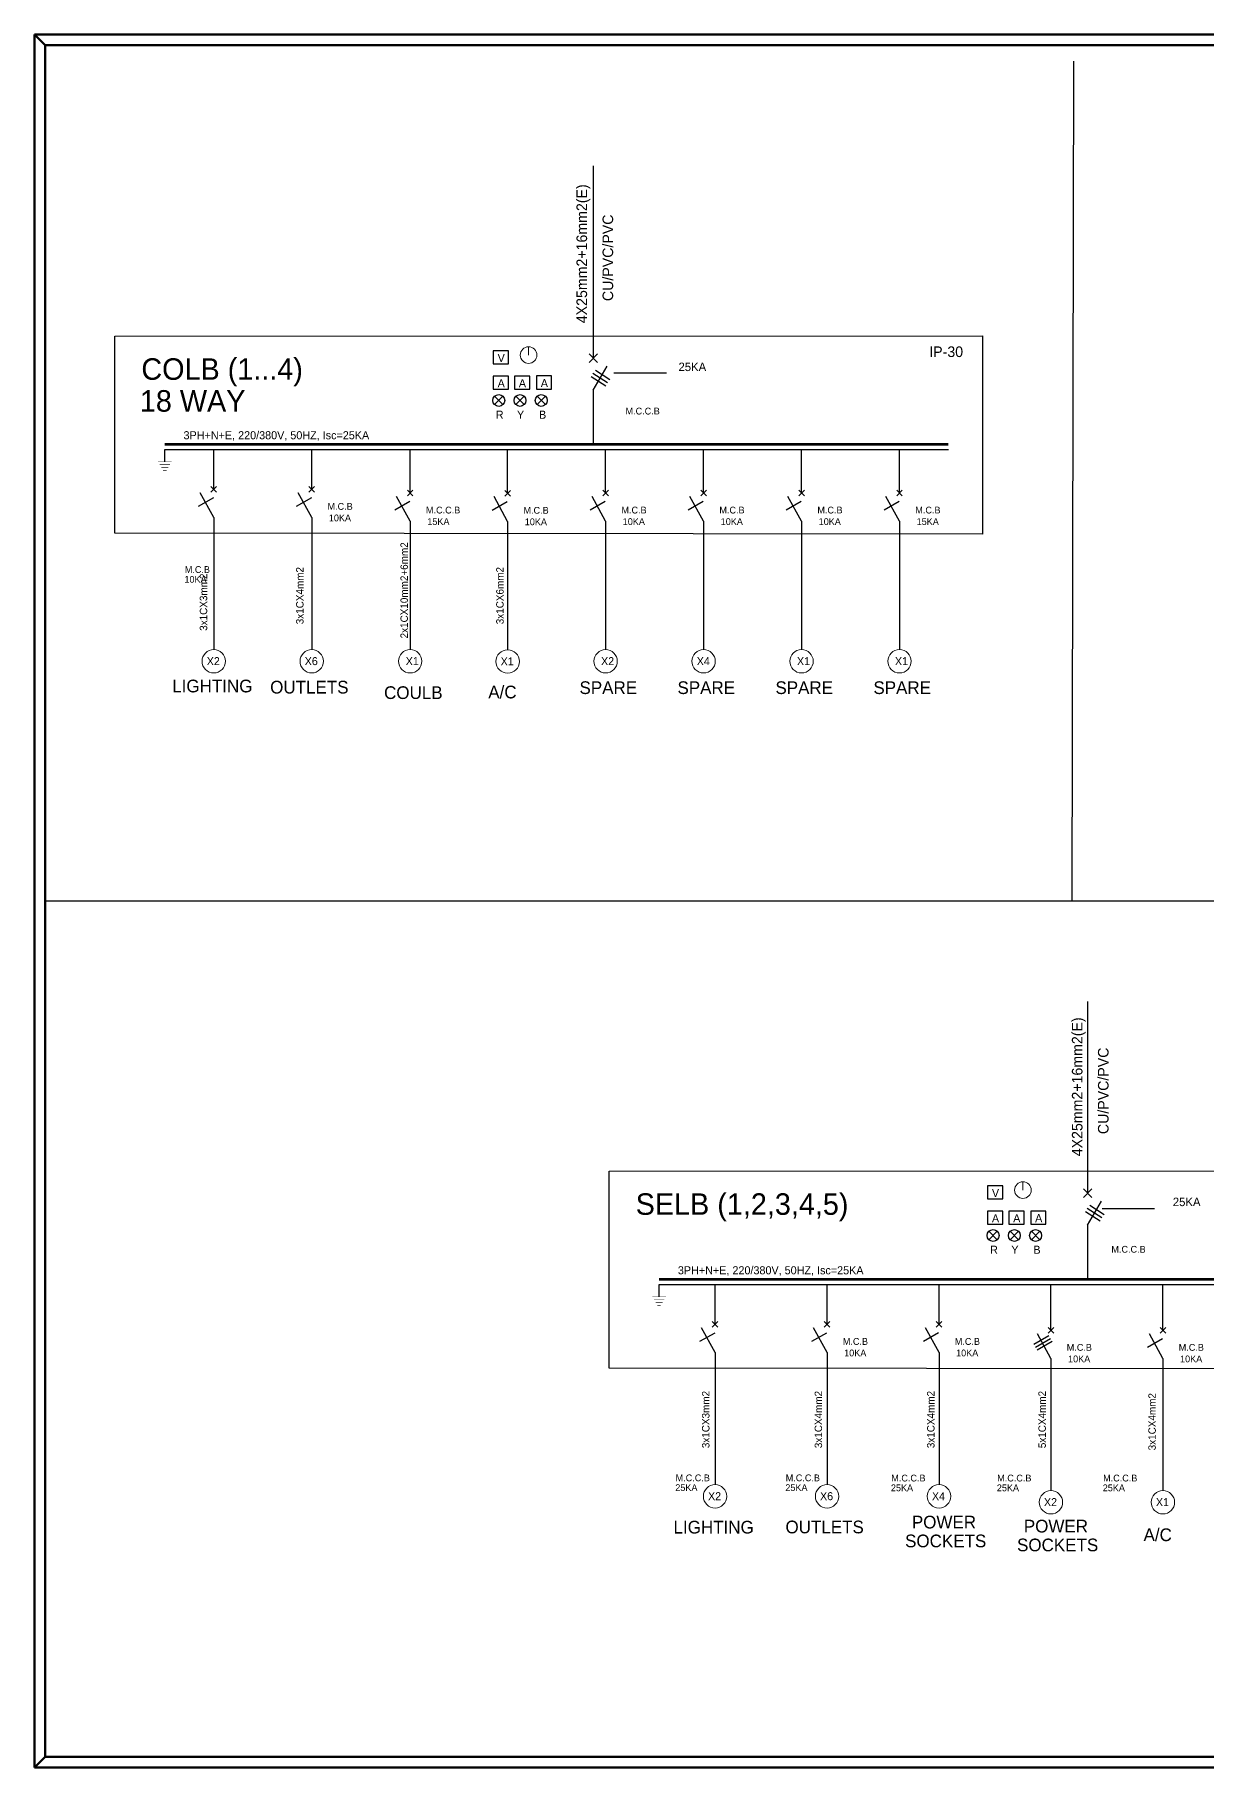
# Model space of a CAD drawing. Header units: millimetres. Extents: x -294 to -67, y -339 to 1001.
# Drawn here: x -167.7 to -122.6, y 217.7 to 284.4 of the extents above; entities that cross this region are included whole.
import ezdxf

# ---------------------------------------------------------------- set-up
doc = ezdxf.new("R2010")
doc.units = ezdxf.units.MM
doc.header["$LTSCALE"] = 500
doc.header["$MEASUREMENT"] = 0
for name, pattern in [('CENTER', [2, 1.25, -0.25, 0.25, -0.25]), ('CONTINUA', [0]), ('DASHED', [19.05, 12.7, -6.35])]:
    doc.linetypes.add(name, pattern=pattern)
for name, color, linetype in [('DETAIL', 4, 'Continuous'), ('E-BUSBAR', 2, 'Continuous'), ('E-L', 11, 'Continuous'), ('E-PANEL', 1, 'CENTER'), ('E-SLD', 4, 'Continuous'), ('E-T25', 3, 'Continuous'), ('E-TEXT', 3, 'Continuous'), ('E-WIRE', 4, 'CONTINUA'), ('WIRRING', 3, 'Continuous')]:
    doc.layers.add(name, color=color, linetype=linetype)
for name, color, linetype, lineweight in [('E-LTABLE', 3, 'Continuous', 0), ('PANEL SLD', 1, 'Continuous', 0), ('UG-BORDER', 20, 'Continuous', 80)]:
    doc.layers.add(name, color=color, linetype=linetype, lineweight=lineweight)
doc.styles.add('STENCIL', font='stencil.shx')

msp = doc.modelspace()

# ---------------------------------------------------------------- linework, layer by layer
at = {"color": 4, "ltscale": 0.5, "elevation": -0.004}
for points in [[(-149.417, 272.215), (-150.005, 272.215), (-150.005, 271.713), (-149.417, 271.713)], [(-149.417, 271.236), (-150.005, 271.236), (-150.005, 270.735), (-149.417, 270.735)], [(-148.6, 271.241), (-149.189, 271.241), (-149.189, 270.74), (-148.6, 270.74)], [(-147.755, 271.246), (-148.344, 271.246), (-148.344, 270.744), (-147.755, 270.744)], [(-130.394, 240.07), (-130.982, 240.07), (-130.982, 239.569), (-130.394, 239.569)], [(-130.394, 239.091), (-130.982, 239.091), (-130.982, 238.59), (-130.394, 238.59)], [(-129.577, 239.096), (-130.166, 239.096), (-130.166, 238.595), (-129.577, 238.595)], [(-128.732, 239.101), (-129.321, 239.101), (-129.321, 238.6), (-128.732, 238.6)]]:
    msp.add_lwpolyline(points, close=True, dxfattribs=at)
at = {"layer": 'DETAIL'}
for p, q in [((-160.759, 265.794, 0), (-160.759, 260.712, 0)), ((-156.989, 265.794, 0.024), (-156.989, 260.712, 0.024)), ((-153.2, 265.652, 0), (-153.2, 260.712, 0)), ((-149.449, 265.644, 0), (-149.449, 260.712, 0)), ((-145.679, 265.652, 0), (-145.679, 260.712, 0)), ((-141.909, 265.652, 0), (-141.909, 260.712, 0)), ((-138.139, 265.652, 0), (-138.139, 260.712, 0)), ((-134.369, 265.652, 0), (-134.369, 260.712, 0)), ((-141.467, 233.649, 0), (-141.467, 228.567, 0)), ((-137.158, 233.649, 0.024), (-137.158, 228.567, 0.024)), ((-132.849, 233.65, 0), (-132.849, 228.568, 0)), ((-128.541, 233.421, 0), (-128.541, 228.339, 0)), ((-124.232, 233.421, -0.024), (-124.232, 228.339, -0.024))]:
    msp.add_line(p, q, dxfattribs=at)
at = {"layer": 'E-BUSBAR'}
for p, q in [((-162.644, 267.942, 0), (-162.644, 268.419, 0)), ((-143.621, 235.797, 0), (-143.621, 236.274, 0))]:
    msp.add_line(p, q, dxfattribs=at)
at = {"layer": 'E-BUSBAR', "linetype": 'DASHED'}
for p, q in [((-162.644, 268.419, 0), (-132.484, 268.419, 0)), ((-143.621, 236.274, 0), (-113.461, 236.274, 0))]:
    msp.add_line(p, q, dxfattribs=at)
at = {"layer": 'E-BUSBAR', "const_width": 0.0229, "elevation": 0}
for points in [[(-162.379, 267.942), (-162.908, 267.942)], [(-143.356, 235.797), (-143.885, 235.797)]]:
    msp.add_lwpolyline(points, dxfattribs=at)
at = {"layer": 'E-BUSBAR', "linetype": 'DASHED', "const_width": 0.0229, "elevation": 0}
for points in [[(-162.445, 267.827), (-162.842, 267.827)], [(-162.511, 267.712), (-162.776, 267.712)], [(-162.577, 267.598), (-162.71, 267.598)], [(-143.422, 235.682), (-143.819, 235.682)], [(-143.488, 235.568), (-143.753, 235.568)], [(-143.555, 235.453), (-143.687, 235.453)]]:
    msp.add_lwpolyline(points, dxfattribs=at)
at = {"layer": 'E-L', "color": 1}
for p, q in [((-149.951, 270.142, -0.004), (-149.628, 270.464, -0.004)), ((-149.628, 270.142, -0.004), (-149.951, 270.464, -0.004)), ((-130.928, 237.997, -0.004), (-130.606, 238.319, -0.004)), ((-130.606, 237.997, -0.004), (-130.928, 238.319, -0.004))]:
    msp.add_line(p, q, dxfattribs=at)
at = {"layer": 'E-L', "color": 2}
for p, q in [((-149.134, 270.142, -0.004), (-148.812, 270.464, -0.004)), ((-148.812, 270.142, -0.004), (-149.134, 270.464, -0.004)), ((-130.111, 237.997, -0.004), (-129.789, 238.319, -0.004)), ((-129.789, 237.997, -0.004), (-130.111, 238.319, -0.004))]:
    msp.add_line(p, q, dxfattribs=at)
at = {"layer": 'E-L', "color": 5}
for p, q in [((-148.318, 270.142, -0.004), (-147.995, 270.464, -0.004)), ((-147.995, 270.142, -0.004), (-148.318, 270.464, -0.004)), ((-129.295, 237.997, -0.004), (-128.973, 238.319, -0.004)), ((-128.973, 237.997, -0.004), (-129.295, 238.319, -0.004))]:
    msp.add_line(p, q, dxfattribs=at)
at = {"layer": 'E-L', "color": 1}
for centre in [(-149.79, 270.303, -0.004), (-130.767, 238.158, -0.004)]:
    msp.add_circle(centre, 0.228, dxfattribs=at)
at = {"layer": 'E-L', "color": 2}
for centre in [(-148.973, 270.303, -0.004), (-129.95, 238.158, -0.004)]:
    msp.add_circle(centre, 0.228, dxfattribs=at)
at = {"layer": 'E-L', "color": 5}
for centre in [(-148.157, 270.303, -0.004), (-129.134, 238.158, -0.004)]:
    msp.add_circle(centre, 0.228, dxfattribs=at)
at = {"layer": 'E-LTABLE'}
for p, q in [((-148.642, 272.372, -0.004), (-148.642, 272.051, -0.004)), ((-129.619, 240.227, -0.004), (-129.619, 239.906, -0.004))]:
    msp.add_line(p, q, dxfattribs=at)
for centre in [(-148.642, 272.051, -0.004), (-129.619, 239.906, -0.004)]:
    msp.add_circle(centre, 0.32, dxfattribs=at)
at = {"layer": 'E-PANEL', "color": 1, "linetype": 'CENTER', "ltscale": 4}
for points in [[(-164.571, 272.782), (-131.173, 272.787), (-131.173, 265.162), (-164.571, 265.191)], [(-145.548, 240.637), (-112.15, 240.643), (-112.15, 233.017), (-145.548, 233.046)]]:
    msp.add_lwpolyline(points, close=True, dxfattribs=at)
at = {"layer": 'E-SLD', "color": 2, "linetype": 'CONTINUA', "const_width": 0.104, "elevation": 0}
for points in [[(-132.484, 268.62), (-162.644, 268.62)], [(-113.461, 236.475), (-143.621, 236.475)]]:
    msp.add_lwpolyline(points, dxfattribs=at)
at = {"layer": 'E-TEXT'}
for points in [[(-145.357, 271.365), (-143.338, 271.365)], [(-126.572, 239.192), (-124.553, 239.192)]]:
    msp.add_lwpolyline(points, dxfattribs=at)
at = {"layer": 'E-WIRE', "color": 4}
for p, q in [((-145.676, 270.856, -0.004), (-146.236, 271.218, -0.004)), ((-145.607, 270.979, -0.004), (-146.168, 271.341, -0.004)), ((-145.511, 271.093, -0.004), (-146.072, 271.455, -0.004)), ((-146.154, 270.697, -0.004), (-146.154, 268.62, -0.004)), ((-160.866, 266.774, 0), (-160.651, 266.989, 0)), ((-160.651, 266.774, 0), (-160.866, 266.989, 0)), ((-157.096, 266.774, 0.024), (-156.881, 266.989, 0.024)), ((-156.881, 266.774, 0.024), (-157.096, 266.989, 0.024)), ((-153.307, 266.632, 0), (-153.092, 266.847, 0)), ((-153.092, 266.632, 0), (-153.307, 266.847, 0)), ((-149.556, 266.624, 0), (-149.341, 266.839, 0)), ((-149.341, 266.624, 0), (-149.556, 266.839, 0)), ((-145.786, 266.632, 0), (-145.571, 266.847, 0)), ((-145.571, 266.632, 0), (-145.786, 266.847, 0)), ((-142.016, 266.632, 0), (-141.801, 266.847, 0)), ((-141.801, 266.632, 0), (-142.016, 266.847, 0)), ((-138.246, 266.632, 0), (-138.031, 266.847, 0)), ((-138.031, 266.632, 0), (-138.246, 266.847, 0)), ((-134.476, 266.632, 0), (-134.261, 266.847, 0)), ((-134.261, 266.632, 0), (-134.476, 266.847, 0)), ((-160.773, 266.551, 0), (-161.353, 266.221, 0)), ((-160.759, 265.794, 0), (-161.281, 266.752, 0)), ((-157.003, 266.551, 0.024), (-157.583, 266.221, 0.024)), ((-156.989, 265.794, 0.024), (-157.511, 266.752, 0.024)), ((-153.215, 266.409, 0), (-153.795, 266.079, 0)), ((-153.2, 265.652, 0), (-153.723, 266.61, 0)), ((-149.463, 266.4, 0), (-150.043, 266.07, 0)), ((-149.449, 265.644, 0), (-149.972, 266.601, 0)), ((-145.693, 266.409, 0), (-146.274, 266.079, 0)), ((-145.679, 265.652, 0), (-146.202, 266.61, 0)), ((-141.923, 266.409, 0), (-142.504, 266.079, 0)), ((-141.909, 265.652, 0), (-142.432, 266.61, 0)), ((-138.154, 266.409, 0), (-138.734, 266.079, 0)), ((-138.139, 265.652, 0), (-138.662, 266.61, 0)), ((-134.384, 266.409, 0), (-134.964, 266.079, 0)), ((-134.369, 265.652, 0), (-134.892, 266.61, 0)), ((-126.653, 238.711, -0.004), (-127.214, 239.073, -0.004)), ((-126.584, 238.834, -0.004), (-127.145, 239.196, -0.004)), ((-126.488, 238.948, -0.004), (-127.049, 239.31, -0.004)), ((-127.132, 238.553, -0.004), (-127.132, 236.475, -0.004)), ((-141.574, 234.628, 0), (-141.359, 234.844, 0)), ((-141.359, 234.628, 0), (-141.574, 234.844, 0)), ((-137.266, 234.628, 0.024), (-137.05, 234.844, 0.024)), ((-137.05, 234.628, 0.024), (-137.266, 234.844, 0.024)), ((-132.957, 234.629, 0), (-132.742, 234.844, 0)), ((-132.742, 234.629, 0), (-132.957, 234.844, 0)), ((-141.481, 234.405, 0), (-142.061, 234.075, 0)), ((-141.467, 233.649, 0), (-141.989, 234.606, 0)), ((-137.173, 234.405, 0.024), (-137.753, 234.075, 0.024)), ((-137.158, 233.649, 0.024), (-137.681, 234.606, 0.024)), ((-132.864, 234.406, 0), (-133.444, 234.076, 0)), ((-132.849, 233.65, 0), (-133.372, 234.607, 0)), ((-128.619, 234.292, 0), (-129.199, 233.962, 0)), ((-128.556, 234.177, 0), (-129.136, 233.847, 0)), ((-128.541, 233.421, 0), (-129.064, 234.378, 0)), ((-128.649, 234.4, 0), (-128.433, 234.616, 0)), ((-128.433, 234.4, 0), (-128.649, 234.616, 0)), ((-124.247, 234.177, -0.024), (-124.827, 233.847, -0.024)), ((-124.232, 233.421, -0.024), (-124.755, 234.378, -0.024)), ((-124.34, 234.4, -0.024), (-124.125, 234.616, -0.024)), ((-124.125, 234.4, -0.024), (-124.34, 234.616, -0.024)), ((-128.498, 234.072, 0), (-129.078, 233.742, 0))]:
    msp.add_line(p, q, dxfattribs=at)
at = {"layer": 'E-WIRE', "color": 4, "elevation": -0.004}
for points in [[(-146.154, 279.341), (-146.154, 271.931)], [(-127.132, 247.172), (-127.132, 239.786)]]:
    msp.add_lwpolyline(points, dxfattribs=at)
at = {"layer": 'PANEL SLD'}
for centre in [(-160.759, 260.262, 0), (-156.989, 260.262, 0.024), (-153.2, 260.262, 0), (-149.449, 260.254, 0), (-145.679, 260.262, 0), (-141.909, 260.262, 0), (-138.139, 260.262, 0), (-134.369, 260.262, 0), (-141.467, 228.117, 0), (-137.158, 228.117, 0.024), (-132.849, 228.118, 0), (-128.541, 227.889, 0), (-124.232, 227.889, -0.024)]:
    msp.add_circle(centre, 0.45, dxfattribs=at)
at = {"layer": 'UG-BORDER'}
for p, q in [((-167.651, 284.385), (-167.651, 217.685)), ((-167.651, 217.685), (-167.651, 284.385)), ((-71.651, 284.385), (-167.651, 284.385)), ((-167.651, 284.385), (-167.246, 283.98)), ((-167.246, 283.98), (-167.246, 218.089)), ((-72.055, 283.98), (-167.246, 283.98)), ((-167.651, 217.685), (-167.246, 218.089)), ((-167.651, 217.685), (-71.651, 217.685)), ((-167.246, 218.089), (-72.055, 218.089))]:
    msp.add_line(p, q, dxfattribs=at)
at = {"layer": 'WIRRING', "color": 6, "linetype": 'CONTINUA'}
for p, q in [((-127.672, 283.37), (-127.74, 251.035)), ((-167.246, 251.035), (-88.234, 251.035))]:
    msp.add_line(p, q, dxfattribs=at)
at = {"layer": 'WIRRING', "color": 4}
for p, q in [((-145.991, 271.767, -0.004), (-146.318, 272.094, -0.004)), ((-146.318, 271.767, -0.004), (-145.991, 272.094, -0.004)), ((-146.154, 270.697, -0.004), (-145.62, 271.622, -0.004)), ((-160.759, 266.882, 0), (-160.759, 268.419, 0)), ((-156.989, 266.882, 0.024), (-156.989, 268.419, 0.024)), ((-153.2, 266.74, 0), (-153.2, 268.419, 0)), ((-149.449, 266.731, 0), (-149.449, 268.419, 0)), ((-145.679, 266.74, 0), (-145.679, 268.419, 0)), ((-141.909, 266.74, 0), (-141.909, 268.419, 0)), ((-138.139, 266.74, 0), (-138.139, 268.419, 0)), ((-134.369, 266.74, 0), (-134.369, 268.419, 0)), ((-126.968, 239.622, -0.004), (-127.295, 239.949, -0.004)), ((-127.295, 239.622, -0.004), (-126.968, 239.949, -0.004)), ((-127.132, 238.553, -0.004), (-126.598, 239.478, -0.004)), ((-141.467, 234.736, 0), (-141.467, 236.274, 0)), ((-137.158, 234.736, 0.024), (-137.158, 236.274, 0.024)), ((-132.849, 234.737, 0), (-132.849, 236.274, 0)), ((-128.541, 234.508, 0), (-128.541, 236.274, 0)), ((-124.232, 234.508, -0.024), (-124.232, 236.274, 0))]:
    msp.add_line(p, q, dxfattribs=at)

# ---------------------------------------------------------------- texts
at = {"layer": 'E-T25', "style": 'STENCIL'}
for s, height, p in [('IP-30', 0.4076, (-133.225, 271.975)), ('25KA', 0.3261, (-142.875, 271.434, -0.004)), ('M.C.C.B', 0.2609, (-144.912, 269.763, 0)), ('M.C.B', 0.2609, (-156.38, 266.094, 0.024)), ('M.C.C.B', 0.2609, (-152.591, 265.952, 0)), ('M.C.B', 0.2609, (-148.84, 265.944, 0)), ('M.C.B', 0.2609, (-145.07, 265.952, 0)), ('M.C.B', 0.2609, (-141.3, 265.952, 0)), ('M.C.B', 0.2609, (-137.53, 265.952, 0)), ('M.C.B', 0.2609, (-133.76, 265.952, 0)), ('10KA', 0.2609, (-156.33, 265.652, 0.018)), ('15KA', 0.2609, (-152.541, 265.51, -0.006)), ('10KA', 0.2609, (-148.79, 265.501, -0.006)), ('10KA', 0.2609, (-145.02, 265.51, -0.006)), ('10KA', 0.2609, (-141.25, 265.51, -0.006)), ('10KA', 0.2609, (-137.48, 265.51, -0.006)), ('15KA', 0.2609, (-133.71, 265.51, -0.006)), ('10KA', 0.2609, (-161.887, 263.288, -7550.247)), ('M.C.B', 0.2609, (-161.873, 263.664, -7550.241)), ('25KA', 0.3261, (-123.852, 239.289, -0.004)), ('M.C.C.B', 0.2609, (-126.215, 237.497, 0)), ('M.C.B', 0.2609, (-136.55, 233.949, 0.024)), ('M.C.B', 0.2609, (-132.241, 233.949, 0)), ('10KA', 0.2609, (-136.499, 233.506, 0.018)), ('10KA', 0.2609, (-132.191, 233.507, -0.006)), ('M.C.B', 0.2609, (-127.933, 233.721, 0)), ('10KA', 0.2609, (-127.882, 233.278, -0.006)), ('M.C.B', 0.2609, (-123.624, 233.721, -0.024)), ('10KA', 0.2609, (-123.573, 233.278, -0.031)), ('M.C.C.B', 0.2609, (-142.984, 228.698, -7550.265)), ('M.C.C.B', 0.2609, (-138.748, 228.698, -7550.265)), ('M.C.C.B', 0.2609, (-134.686, 228.69, -7550.265)), ('M.C.C.B', 0.2609, (-130.61, 228.69, -7550.265)), ('M.C.C.B', 0.2609, (-126.534, 228.69, -7550.265)), ('25KA', 0.2609, (-142.998, 228.322, -7550.271)), ('25KA', 0.2609, (-138.762, 228.322, -7550.271)), ('25KA', 0.2609, (-134.7, 228.314, -7550.271)), ('25KA', 0.2609, (-130.624, 228.314, -7550.271)), ('25KA', 0.2609, (-126.548, 228.314, -7550.271))]:
    msp.add_text(s, height=height, dxfattribs=at).set_placement(p)
at = {"layer": 'E-TEXT', "style": 'STENCIL'}
for s, height, p in [('4X25mm2+16mm2(E) ', 0.40762, (-146.392, 273.277)), ('CU/PVC/PVC', 0.4076, (-145.389, 274.129, 0.031)), ('2x1CX10mm2+6mm2', 0.28534, (-153.288, 261.143, 0.024)), ('3x1CX3mm2', 0.2853, (-161.011, 261.435)), ('3x1CX4mm2', 0.2853, (-157.304, 261.687, 0.024)), ('3x1CX6mm2', 0.2853, (-149.604, 261.687, 0.024)), ('4X25mm2+16mm2(E) ', 0.40762, (-127.328, 241.209)), ('CU/PVC/PVC', 0.4076, (-126.324, 242.061, 0.031)), ('3x1CX3mm2', 0.2853, (-141.682, 229.971)), ('3x1CX4mm2', 0.2853, (-137.349, 229.971)), ('3x1CX4mm2', 0.2853, (-133.022, 229.971, 0)), ('5x1CX4mm2', 0.2853, (-128.738, 229.971, 0)), ('3x1CX4mm2', 0.2853, (-124.507, 229.888, -0.024))]:
    msp.add_text(s, height=height, rotation=90, dxfattribs=at).set_placement(p)
at = {"layer": 'E-TEXT', "color": 6, "style": 'STENCIL'}
for s, height, p in [('COLB (1...4)', 0.82819, (-163.545, 271.098, 0)), ('18 WAY', 0.8282, (-163.602, 269.872, 0.005)), ('X2', 0.308, (-161.029, 260.114, 0)), ('X6', 0.308, (-157.259, 260.114, 0.024)), ('X1', 0.308, (-153.372, 260.114, 0)), ('X1', 0.308, (-149.719, 260.106, 0)), ('X2', 0.308, (-145.855, 260.114, 0)), ('X4', 0.308, (-142.172, 260.114, 0)), ('X1', 0.308, (-138.315, 260.114, 0)), ('X1', 0.308, (-134.545, 260.114, 0)), ('SELB (1,2,3,4,5)', 0.82819, (-144.522, 238.954, 0)), ('X2', 0.308, (-141.737, 227.969, 0)), ('X6', 0.308, (-137.428, 227.969, 0.024)), ('X4', 0.308, (-133.12, 227.969, 0)), ('X2', 0.308, (-128.811, 227.741, 0)), ('X1', 0.308, (-124.502, 227.741, -0.024))]:
    msp.add_text(s, height=height, dxfattribs=at).set_placement(p)
at = {"layer": 'E-TEXT', "color": 4, "style": 'STENCIL'}
for s, p in [('V', (-149.835, 271.785, -0.004)), ('A', (-149.835, 270.806, -0.004)), ('A', (-149.019, 270.811, -0.004)), ('A', (-148.174, 270.816, -0.004)), ('V', (-130.813, 239.64, -0.004)), ('A', (-130.813, 238.661, -0.004)), ('A', (-129.996, 238.666, -0.004)), ('A', (-129.151, 238.671, -0.004))]:
    msp.add_text(s, height=0.311, dxfattribs=at).set_placement(p)
at = {"layer": 'E-TEXT', "style": 'STENCIL'}
for s, height, p in [('R', 0.311, (-149.906, 269.6, -0.004)), ('Y', 0.311, (-149.09, 269.6, -0.004)), ('B', 0.311, (-148.242, 269.6, -0.004)), (' 3PH+N+E, 220/380V, 50HZ, Isc=25KA', 0.31055, (-162.037, 268.809, 0)), ('R', 0.311, (-130.884, 237.455, -0.004)), ('Y', 0.311, (-130.067, 237.455, -0.004)), ('B', 0.311, (-129.219, 237.455, -0.004)), (' 3PH+N+E, 220/380V, 50HZ, Isc=25KA', 0.31055, (-143.014, 236.664, 0))]:
    msp.add_text(s, height=height, dxfattribs=at).set_placement(p)
at = {"layer": 'E-TEXT', "color": 7, "style": 'STENCIL'}
for s, p in [('LIGHTING', (-162.358, 259.066, 0)), ('OUTLETS', (-158.588, 259.022, 0.024)), ('SPARE', (-146.684, 259.002, 0)), ('SPARE', (-142.914, 259.002, 0)), ('SPARE', (-139.144, 259.002, 0)), ('SPARE', (-135.374, 259.002, 0)), ('COULB', (-154.205, 258.811, 0)), ('A/C', (-150.194, 258.835, 0)), ('LIGHTING', (-143.066, 226.686, 0)), ('OUTLETS', (-138.758, 226.693, 0.024)), ('POWER', (-133.894, 226.881, 0)), ('POWER', (-129.585, 226.726, 0)), ('A/C', (-124.978, 226.393, -0.024)), ('SOCKETS', (-134.155, 226.156, 0)), ('SOCKETS', (-129.847, 226.001, 0))]:
    msp.add_text(s, height=0.4891, dxfattribs=at).set_placement(p)

doc.saveas('drawing.dxf')
